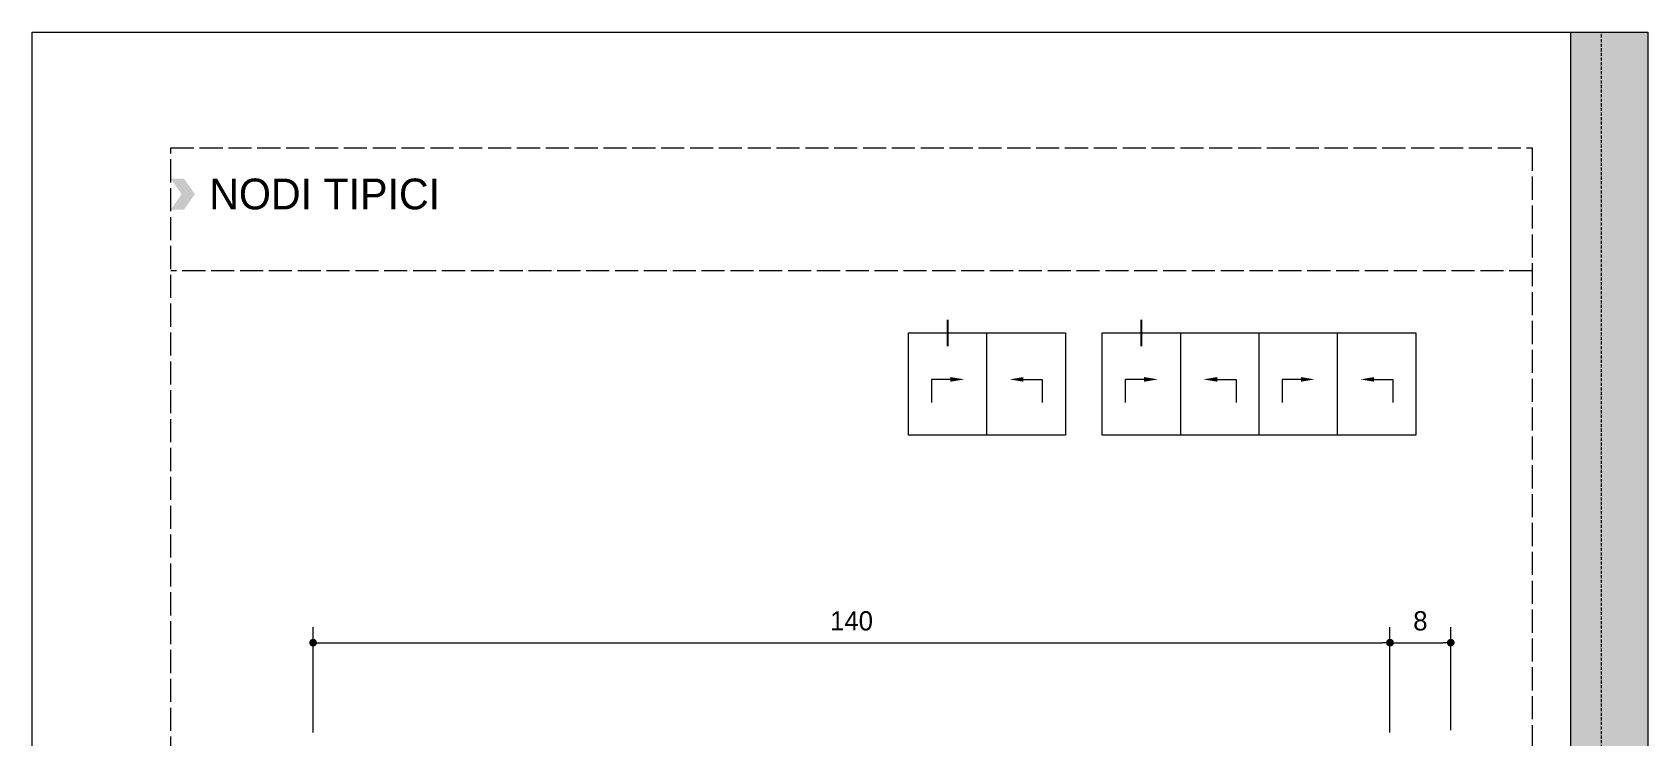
# Model space of a CAD drawing. Header units: millimetres. Extents: x -576 to 4430, y -1196 to 2690.
# Drawn here: x 520 to 730, y 205.4 to 297 of the extents above; entities that cross this region are included whole.
import ezdxf

# ---------------------------------------------------------------- set-up
doc = ezdxf.new("R2010")
doc.units = ezdxf.units.MM
doc.header["$LTSCALE"] = 0.25
doc.header["$MEASUREMENT"] = 0
for name, pattern in [('ACAD_ISO02W100', [15, 12, -3]), ('DOT2', [0.125, 0, -0.125]), ('HIDDEN', [9.525, 6.35, -3.175])]:
    doc.linetypes.add(name, pattern=pattern)
doc.layers.get('0').update_dxf_attribs({"lineweight": 5})
doc.layers.get('Defpoints').update_dxf_attribs({"lineweight": 5})
doc.layers.add('01_Dimension', color=251, linetype='Continuous', lineweight=9)
doc.layers.add('01_Text', color=40, linetype='Continuous', lineweight=25)
doc.layers.add('01_Fill Border Red', color=7, linetype='Continuous', lineweight=20, true_color=0xe2001a)
doc.layers.add('02_Block Frame', color=7, linetype='Continuous', lineweight=5, true_color=0xe2001a, plot=False)
doc.layers.add('02_Layout Grid', color=252, linetype='DOT2', lineweight=5, plot=False, transparency=0.5)
doc.layers.add('QUOTE', color=254, linetype='Continuous')
doc.styles.add('ALUK Main&Secondary Titles', font='GOTHIC.TTF')
doc.styles.add('Aluk Text', font='GOTHIC.TTF')
doc.dimstyles.new('ALUK Manual 1-1', dxfattribs={"dimtxt": 2.5, "dimasz": 1, "dimexe": 2, "dimexo": 4, "dimgap": 1.5, "dimtad": 3, "dimdec": 1, "dimdsep": 46, "dimtxsty": 'Aluk Text', "dimblk": 'DOT', "dimcen": 0, "dimclrd": 256, "dimclre": 256, "dimclrt": 2, "dimaunit": 1, "dimadec": 0, "dimazin": 0, "dimtfac": 0.7, "dimtdec": 1, "dimtmove": 0, "dimatfit": 3, "dimldrblk": 'DOT', "dimfxl": 1, "dimtolj": 2, "dimlwd": -1, "dimlwe": -1, "dimarcsym": 0})

# ---------------------------------------------------------------- blocks, each defined once
blk = doc.blocks.new('_Dot')
at = {"color": 0, "linetype": 'ByBlock', "lineweight": -2}
blk.add_line((-0.5, 0), (-1, 0), dxfattribs=at)
at = {"color": 0, "linetype": 'ByBlock', "const_width": 0.5}
blk.add_lwpolyline([(-0.25, 0, 1), (0.25, 0, 1)], format="xyb", close=True, dxfattribs=at)
blk = doc.blocks.new('*D177')
at = {"layer": '01_Dimension', "ltscale": 0.25, "transparency": 16777216}
for p, q in [((556.5, 206.05), (556.5, 219.7)), ((696.5, 206.05), (696.5, 219.7)), ((557.5, 217.7), (695.5, 217.7))]:
    blk.add_line(p, q, dxfattribs=at)
at = {"layer": 'Defpoints', "color": 0, "ltscale": 0.25, "transparency": 16777216}
for p in [(696.5, 217.7), (556.5, 202.05), (696.5, 202.05)]:
    blk.add_point(p, dxfattribs=at)
at = {"layer": '01_Dimension', "ltscale": 0.25, "transparency": 16777216, "rotation": 180}
blk.add_blockref('_Dot', (556.5, 217.7), dxfattribs=at)
at = {"layer": '01_Dimension', "ltscale": 0.25, "transparency": 16777216}
blk.add_blockref('_Dot', (696.5, 217.7), dxfattribs=at)
at = {"layer": '01_Dimension', "color": 2, "ltscale": 0.25, "transparency": 16777216, "insert": (626.5, 220.52), "char_height": 2.5, "attachment_point": 5, "style": 'Aluk Text'}
blk.add_mtext('\\A2;140', dxfattribs=at)
blk = doc.blocks.new('*D182')
at = {"layer": '01_Dimension', "ltscale": 0.25, "transparency": 16777216}
for p, q in [((696.5, 206.05), (696.5, 219.7)), ((704.4, 206.35), (704.4, 219.7)), ((697.5, 217.7), (703.4, 217.7))]:
    blk.add_line(p, q, dxfattribs=at)
at = {"layer": 'Defpoints', "color": 0, "ltscale": 0.25, "transparency": 16777216}
for p in [(704.4, 217.7), (696.5, 202.05), (704.4, 202.35)]:
    blk.add_point(p, dxfattribs=at)
at = {"layer": '01_Dimension', "ltscale": 0.25, "transparency": 16777216, "rotation": 180}
blk.add_blockref('_Dot', (696.5, 217.7), dxfattribs=at)
at = {"layer": '01_Dimension', "ltscale": 0.25, "transparency": 16777216}
blk.add_blockref('_Dot', (704.4, 217.7), dxfattribs=at)
at = {"layer": '01_Dimension', "color": 2, "ltscale": 0.25, "transparency": 16777216, "insert": (700.45, 220.52), "char_height": 2.5, "attachment_point": 5, "style": 'Aluk Text'}
blk.add_mtext('\\A2;8', dxfattribs=at)
blk = doc.blocks.new('PAGE dispari')
at = {"layer": '01_Fill Border Red', "ltscale": 0.25}
h = blk.add_hatch(color=256, dxfattribs=at)
h.dxf.hatch_style = 1
h.paths.add_polyline_path([(200, 107), (200, 297), (210, 297), (210, 107)])
at = {"layer": '02_Block Frame'}
blk.add_line((200, 107), (200, 297), dxfattribs=at)
at = {"layer": '02_Block Frame', "linetype": 'ACAD_ISO02W100'}
blk.add_line((195, 266), (18, 266), dxfattribs=at)
at = {"layer": '02_Block Frame'}
blk.add_lwpolyline([(0, 0), (0, 297), (210, 297), (210, 0)], close=True, dxfattribs=at)
at = {"layer": '02_Block Frame', "linetype": 'ACAD_ISO02W100'}
blk.add_lwpolyline([(18, 15), (18, 282), (195, 282), (195, 15)], close=True, dxfattribs=at)
at = {"layer": '02_Layout Grid', "linetype": 'HIDDEN', "ltscale": 0.25}
blk.add_line((204, 107), (204, 297), dxfattribs=at)

msp = doc.modelspace()

# ---------------------------------------------------------------- linework, layer by layer
at = {"layer": '01_Dimension', "color": 8}
for p, q in [((644.099, 244.677), (644.099, 257.939)), ((669.29, 244.677), (669.29, 257.939)), ((679.485, 244.677), (679.485, 257.939)), ((689.68, 244.677), (689.68, 257.939))]:
    msp.add_line(p, q, dxfattribs=at)
at = {"layer": '01_Dimension'}
for p, q in [((639.644, 251.908), (636.897, 251.908)), ((636.897, 251.908), (636.897, 248.908)), ((648.555, 251.908), (651.302, 251.908)), ((651.302, 251.908), (651.302, 248.908)), ((664.834, 251.908), (662.087, 251.908)), ((662.087, 251.908), (662.087, 248.908)), ((673.746, 251.908), (676.493, 251.908)), ((676.493, 251.908), (676.493, 248.908)), ((685.224, 251.908), (682.477, 251.908)), ((682.477, 251.908), (682.477, 248.908)), ((694.136, 251.908), (696.883, 251.908)), ((696.883, 251.908), (696.883, 248.908))]:
    msp.add_line(p, q, dxfattribs=at)
at = {"layer": '01_Dimension', "color": 8}
for points in [[(654.295, 244.677), (633.904, 244.677), (633.904, 257.939), (654.295, 257.939)], [(699.875, 244.677), (659.095, 244.677), (659.095, 257.939), (699.875, 257.939)]]:
    msp.add_lwpolyline(points, close=True, dxfattribs=at)
at = {"layer": '01_Dimension'}
for points in [[(639.344, 252.208), (639.344, 251.608), (641.144, 251.908)], [(648.855, 252.208), (648.855, 251.608), (647.055, 251.908)], [(664.534, 252.208), (664.534, 251.608), (666.334, 251.908)], [(674.046, 252.208), (674.046, 251.608), (672.246, 251.908)], [(684.924, 252.208), (684.924, 251.608), (686.724, 251.908)], [(694.436, 252.208), (694.436, 251.608), (692.636, 251.908)]]:
    msp.add_solid(points, dxfattribs=at)
at = {"layer": '01_Fill Border Red'}
for points in [[(541.141, 275.971), (539.412, 275.971), (539.73, 277.971), (538, 277.971)], [(539.73, 273.971), (538, 273.971), (541.141, 275.971), (539.412, 275.971)]]:
    msp.add_solid(points, dxfattribs=at)
at = {"layer": 'QUOTE', "color": 3}
for p, q in [((639.002, 256.222), (639.002, 259.656)), ((664.192, 256.222), (664.192, 259.656))]:
    msp.add_line(p, q, dxfattribs=at)

# ---------------------------------------------------------------- block references
msp.add_blockref('PAGE dispari', (520, 0))

# ---------------------------------------------------------------- texts
at = {"layer": '01_Text', "insert": (543, 275.971), "char_height": 4, "attachment_point": 4, "style": 'ALUK Main&Secondary Titles'}
msp.add_mtext_dynamic_manual_height_columns('NODI TIPICI', width=120.62971, gutter_width=15, heights=[0], dxfattribs=at)

# ---------------------------------------------------------------- dimensions: what is measured, and where the dimension line sits
at = {"layer": '01_Dimension', "ltscale": 0.25}
dim = msp.add_linear_dim(base=(696.501, 217.704), p1=(556.501, 202.05), p2=(696.501, 202.05), dimstyle='ALUK Manual 1-1', dxfattribs=at)
dim.commit()
dim.dimension.update_dxf_attribs({"geometry": '*D177', "text_midpoint": (626.501, 220.517)})
dim = msp.add_linear_dim(base=(704.403, 217.704), p1=(696.501, 202.05), p2=(704.403, 202.35), dimstyle='ALUK Manual 1-1', override={"dimdec": 0}, dxfattribs=at)
dim.commit()
dim.dimension.update_dxf_attribs({"geometry": '*D182', "text_midpoint": (700.452, 220.517)})

doc.saveas('drawing.dxf')
